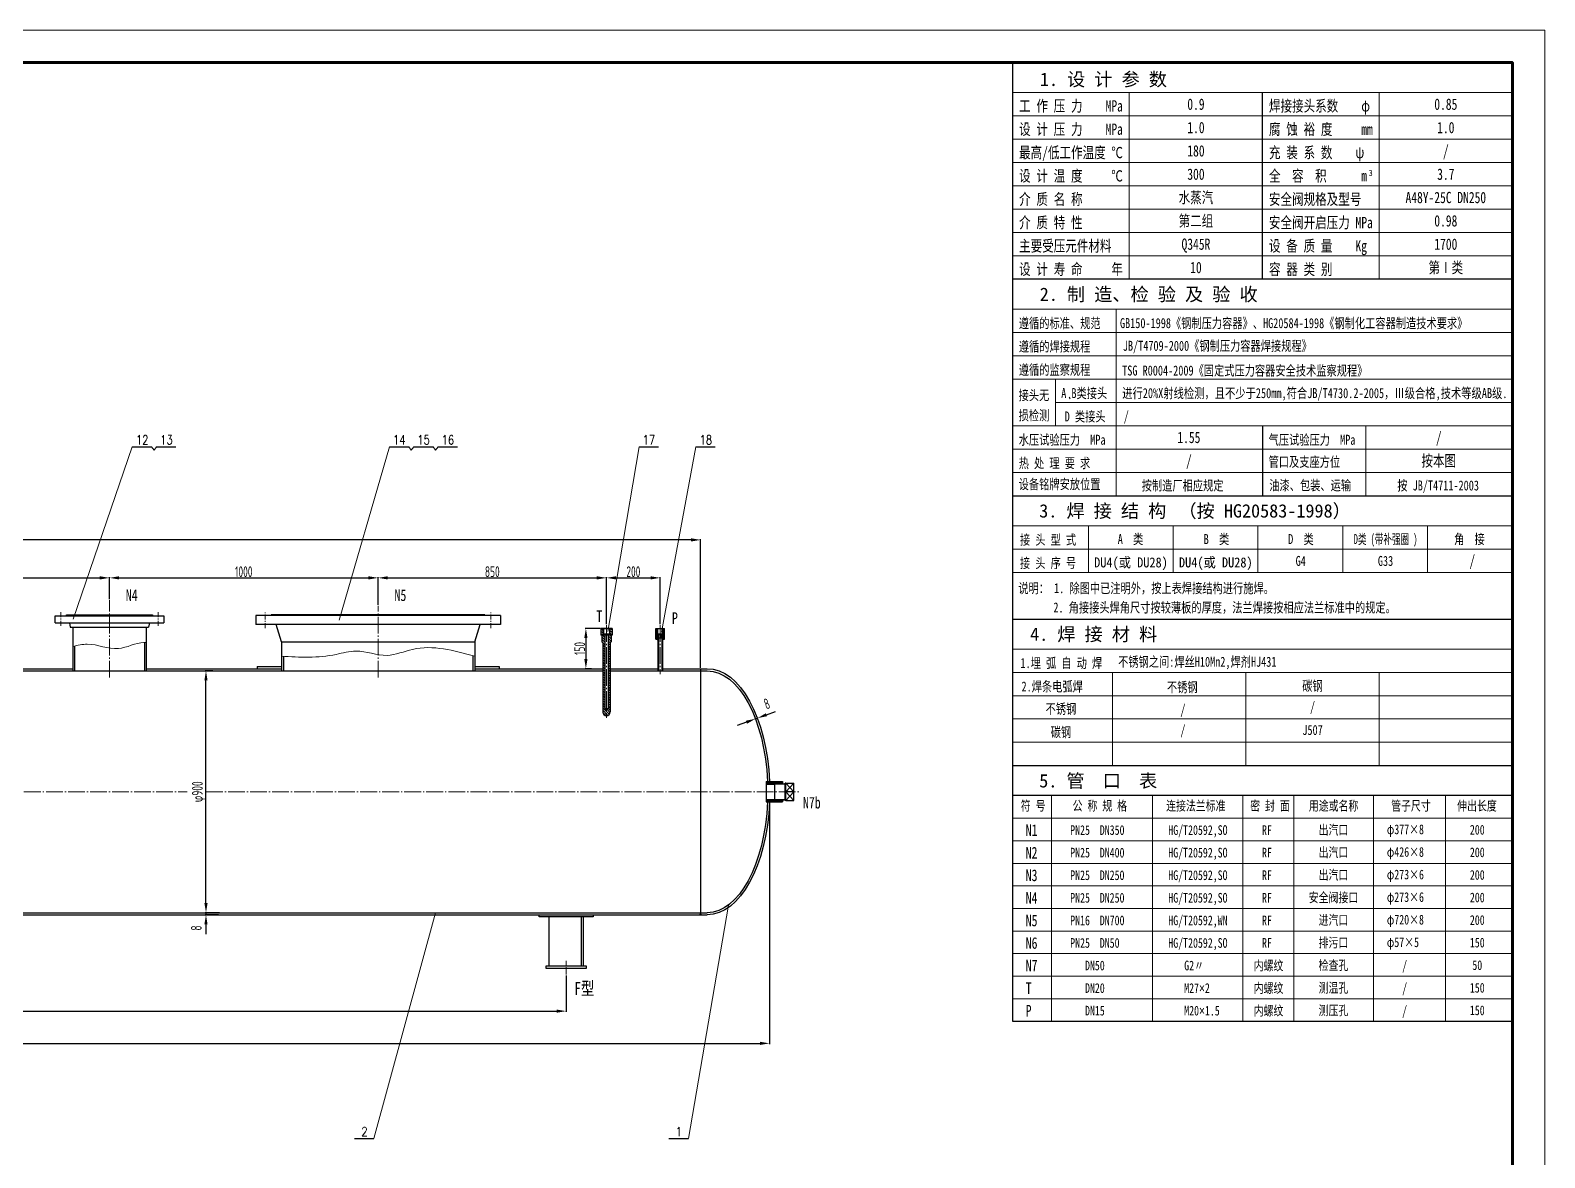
# Model space of a CAD drawing. Extents: x -6371 to 24226, y -8548 to 1396.
# Drawn here: x 18590 to 24226, y -5615 to -1420 of the extents above; entities that cross this region are included whole.
import ezdxf
from ezdxf.enums import TextEntityAlignment as Align

# ---------------------------------------------------------------- set-up
doc = ezdxf.new("R2010")
doc.units = 0
doc.header["$LTSCALE"] = 25
doc.header["$PDMODE"] = 1
doc.linetypes.add('ZXX-L', pattern=[3.28, 2.5, -0.3, 0.18, -0.3])
doc.linetypes.add('ZXX-S', pattern=[1.27, 0.75, -0.2, 0.12, -0.2])
doc.layers.get('Defpoints').update_dxf_attribs({"linetype": 'CONTINUOUS'})
for name, color, linetype, lineweight in [('A 粗实线', 1, 'CONTINUOUS', 25), ('B 细实线', 7, 'CONTINUOUS', 15), ('C 文 字', 2, 'CONTINUOUS', 20), ('D 短中心线', 3, 'ZXX-S', 18), ('E 长中心线', 3, 'ZXX-L', 15), ('J 标注尺寸', 2, 'CONTINUOUS', 15)]:
    doc.layers.add(name, color=color, linetype=linetype, lineweight=lineweight)
doc.styles.add('HZTXT', font='SIMFANG.TTF', dxfattribs={"width": 0.75})
doc.styles.add('ROMANC', font='romanc', dxfattribs={"width": 0.7, "height": 6})
doc.styles.get("Standard").update_dxf_attribs({"font": 'isocp.shx', "width": 0.707, "bigfont": 'hztxt.shx'})
doc.dimstyles.new('通用标注4.0', dxfattribs={"dimtxt": 40, "dimasz": 36, "dimexe": 3, "dimexo": 3, "dimgap": 3, "dimtad": 1, "dimdec": 0, "dimzin": 0, "dimdsep": 46, "dimtxsty": 'Standard', "dimcen": 3, "dimadec": 0, "dimazin": 0, "dimtfac": 0.375, "dimtdec": 0, "dimtmove": 2, "dimatfit": 3, "dimfxl": 0, "dimtzin": 0, "dimarcsym": 0})

# ---------------------------------------------------------------- blocks, each defined once
blk = doc.blocks.new('*D59')
at = {"layer": 'Defpoints', "color": 0}
for p in [(20713.5, -3645.4), (20657.9, -3795.4), (20682.3, -3795.4)]:
    blk.add_point(p, dxfattribs=at)
at = {"layer": 'J 标注尺寸', "color": 0, "lineweight": -2}
for p, q in [((20710.5, -3645.4), (20654.9, -3645.4)), ((20657.9, -3681.4), (20657.9, -3759.4)), ((20679.3, -3795.4), (20654.9, -3795.4))]:
    blk.add_line(p, q, dxfattribs=at)
at = {"layer": 'J 标注尺寸', "color": 0}
for points in [[(20651.9, -3681.4), (20663.9, -3681.4), (20657.9, -3645.4)], [(20651.9, -3759.4), (20663.9, -3759.4), (20657.9, -3795.4)]]:
    blk.add_solid(points, dxfattribs=at)
at = {"layer": 'J 标注尺寸', "color": 0, "insert": (20634.9, -3720.4), "char_height": 40, "attachment_point": 5, "rotation": 90}
blk.add_mtext('150', dxfattribs=at)
blk = doc.blocks.new('*D63')
at = {"layer": 'Defpoints', "color": 0}
for p in [(18884.5, -3457.5), (17884.5, -3539.9), (18884.5, -3539.9)]:
    blk.add_point(p, dxfattribs=at)
at = {"layer": 'J 标注尺寸', "color": 0, "lineweight": -2}
for p, q in [((17884.5, -3536.9), (17884.5, -3454.5)), ((17920.5, -3457.5), (18848.5, -3457.5)), ((18884.5, -3536.9), (18884.5, -3454.5))]:
    blk.add_line(p, q, dxfattribs=at)
at = {"layer": 'J 标注尺寸', "color": 0}
for points in [[(17920.5, -3451.5), (17920.5, -3463.5), (17884.5, -3457.5)], [(18848.5, -3451.5), (18848.5, -3463.5), (18884.5, -3457.5)]]:
    blk.add_solid(points, dxfattribs=at)
at = {"layer": 'J 标注尺寸', "color": 0, "insert": (18384.5, -3434.5), "char_height": 40, "attachment_point": 5}
blk.add_mtext('1000', dxfattribs=at)
blk = doc.blocks.new('*D64')
at = {"layer": 'Defpoints', "color": 0}
for p in [(19884.5, -3457.5), (18884.5, -3539.9), (19884.5, -3561.4)]:
    blk.add_point(p, dxfattribs=at)
at = {"layer": 'J 标注尺寸', "color": 0, "lineweight": -2}
for p, q in [((18884.5, -3536.9), (18884.5, -3454.5)), ((18920.5, -3457.5), (19848.5, -3457.5)), ((19884.5, -3558.4), (19884.5, -3454.5))]:
    blk.add_line(p, q, dxfattribs=at)
at = {"layer": 'J 标注尺寸', "color": 0}
for points in [[(18920.5, -3451.5), (18920.5, -3463.5), (18884.5, -3457.5)], [(19848.5, -3451.5), (19848.5, -3463.5), (19884.5, -3457.5)]]:
    blk.add_solid(points, dxfattribs=at)
at = {"layer": 'J 标注尺寸', "color": 0, "insert": (19384.5, -3434.5), "char_height": 40, "attachment_point": 5}
blk.add_mtext('1000', dxfattribs=at)
blk = doc.blocks.new('*D65')
at = {"layer": 'Defpoints', "color": 0}
for p in [(20734.5, -3457.5), (19884.5, -3561.4), (20734.5, -3633.1)]:
    blk.add_point(p, dxfattribs=at)
at = {"layer": 'J 标注尺寸', "color": 0, "lineweight": -2}
for p, q in [((19884.5, -3558.4), (19884.5, -3454.5)), ((19920.5, -3457.5), (20698.5, -3457.5)), ((20734.5, -3630.1), (20734.5, -3454.5))]:
    blk.add_line(p, q, dxfattribs=at)
at = {"layer": 'J 标注尺寸', "color": 0}
for points in [[(19920.5, -3451.5), (19920.5, -3463.5), (19884.5, -3457.5)], [(20698.5, -3451.5), (20698.5, -3463.5), (20734.5, -3457.5)]]:
    blk.add_solid(points, dxfattribs=at)
at = {"layer": 'J 标注尺寸', "color": 0, "insert": (20309.5, -3434.5), "char_height": 40, "attachment_point": 5}
blk.add_mtext('850', dxfattribs=at)
blk = doc.blocks.new('*D66')
at = {"layer": 'Defpoints', "color": 0}
for p in [(20934.5, -3457.5), (20734.5, -3633.1), (20934.5, -3633.1)]:
    blk.add_point(p, dxfattribs=at)
at = {"layer": 'J 标注尺寸', "color": 0, "lineweight": -2}
for p, q in [((20734.5, -3630.1), (20734.5, -3454.5)), ((20770.5, -3457.5), (20898.5, -3457.5)), ((20934.5, -3630.1), (20934.5, -3454.5))]:
    blk.add_line(p, q, dxfattribs=at)
at = {"layer": 'J 标注尺寸', "color": 0}
for points in [[(20770.5, -3451.5), (20770.5, -3463.5), (20734.5, -3457.5)], [(20898.5, -3451.5), (20898.5, -3463.5), (20934.5, -3457.5)]]:
    blk.add_solid(points, dxfattribs=at)
at = {"layer": 'J 标注尺寸', "color": 0, "insert": (20834.5, -3434.5), "char_height": 40, "attachment_point": 5}
blk.add_mtext('200', dxfattribs=at)
blk = doc.blocks.new('*D67')
at = {"layer": 'Defpoints', "color": 0}
for p in [(15584.5, -3316.2), (15584.5, -3795.4), (21084.5, -3795.4)]:
    blk.add_point(p, dxfattribs=at)
at = {"layer": 'J 标注尺寸', "color": 0, "lineweight": -2}
for p, q in [((15584.5, -3792.4), (15584.5, -3313.2)), ((21048.5, -3316.2), (15620.5, -3316.2)), ((21084.5, -3792.4), (21084.5, -3313.2))]:
    blk.add_line(p, q, dxfattribs=at)
at = {"layer": 'J 标注尺寸', "color": 0}
for points in [[(15620.5, -3310.2), (15620.5, -3322.2), (15584.5, -3316.2)], [(21048.5, -3310.2), (21048.5, -3322.2), (21084.5, -3316.2)]]:
    blk.add_solid(points, dxfattribs=at)
at = {"layer": 'J 标注尺寸', "color": 0, "insert": (18334.5, -3293.2), "char_height": 40, "attachment_point": 5}
blk.add_mtext('5500', dxfattribs=at)
blk = doc.blocks.new('*D69')
at = {"layer": 'Defpoints', "color": 0}
for p in [(16084.5, -4934.3), (20584.5, -4934.3), (20584.5, -5069.8)]:
    blk.add_point(p, dxfattribs=at)
at = {"layer": 'J 标注尺寸', "color": 0, "lineweight": -2}
for p, q in [((16084.5, -4937.3), (16084.5, -5072.8)), ((20584.5, -4937.3), (20584.5, -5072.8)), ((16120.5, -5069.8), (20548.5, -5069.8))]:
    blk.add_line(p, q, dxfattribs=at)
at = {"layer": 'J 标注尺寸', "color": 0}
for points in [[(16120.5, -5063.8), (16120.5, -5075.8), (16084.5, -5069.8)], [(20548.5, -5063.8), (20548.5, -5075.8), (20584.5, -5069.8)]]:
    blk.add_solid(points, dxfattribs=at)
at = {"layer": 'J 标注尺寸', "color": 0, "insert": (18334.5, -5046.8), "char_height": 40, "attachment_point": 5}
blk.add_mtext('4500', dxfattribs=at)
blk = doc.blocks.new('*D72')
at = {"layer": 'Defpoints', "color": 0}
for p in [(19243.9, -3803.4), (19272.7, -3803.4), (19296.7, -4703.4)]:
    blk.add_point(p, dxfattribs=at)
at = {"layer": 'J 标注尺寸', "color": 0, "lineweight": -2}
for p, q in [((19269.7, -3803.4), (19240.9, -3803.4)), ((19243.9, -4667.4), (19243.9, -3839.4)), ((19293.7, -4703.4), (19240.9, -4703.4))]:
    blk.add_line(p, q, dxfattribs=at)
at = {"layer": 'J 标注尺寸', "color": 0}
for points in [[(19237.9, -3839.4), (19249.9, -3839.4), (19243.9, -3803.4)], [(19237.9, -4667.4), (19249.9, -4667.4), (19243.9, -4703.4)]]:
    blk.add_solid(points, dxfattribs=at)
at = {"layer": 'J 标注尺寸', "color": 0, "insert": (19217.9, -4253.4), "char_height": 40, "attachment_point": 5, "rotation": 90}
blk.add_mtext('φ900', dxfattribs=at)
blk = doc.blocks.new('*D73')
at = {"layer": 'Defpoints', "color": 0}
for p in [(19243.9, -4711.4), (19293.7, -4703.4), (19293.7, -4711.4)]:
    blk.add_point(p, dxfattribs=at)
at = {"layer": 'J 标注尺寸', "color": 0, "lineweight": -2}
for p, q in [((19243.9, -4667.4), (19243.9, -4631.4)), ((19290.7, -4703.4), (19240.9, -4703.4)), ((19290.7, -4711.4), (19240.9, -4711.4)), ((19243.9, -4703.4), (19243.9, -4711.4)), ((19243.9, -4747.4), (19243.9, -4783.4))]:
    blk.add_line(p, q, dxfattribs=at)
at = {"layer": 'J 标注尺寸', "color": 0}
for points in [[(19237.9, -4667.4), (19249.9, -4667.4), (19243.9, -4703.4)], [(19237.9, -4747.4), (19249.9, -4747.4), (19243.9, -4711.4)]]:
    blk.add_solid(points, dxfattribs=at)
at = {"layer": 'J 标注尺寸', "color": 0, "insert": (19207.9, -4760.5), "char_height": 40, "attachment_point": 5, "rotation": 90}
blk.add_mtext('8', dxfattribs=at)
blk = doc.blocks.new('*D74')
at = {"layer": 'Defpoints', "color": 0}
for p in [(21290.3, -3985.6), (21296.2, -3979.5), (21297.5, -3982.9)]:
    blk.add_point(p, dxfattribs=at)
at = {"layer": 'J 标注尺寸', "color": 0, "lineweight": -2}
for p, q in [((21255.3, -3994.7), (21221.5, -4007.3)), ((21289.3, -3982.8), (21288, -3979.3)), ((21289, -3982.1), (21296.2, -3979.5)), ((21296.5, -3980.1), (21295.2, -3976.7)), ((21330, -3966.9), (21363.7, -3954.3))]:
    blk.add_line(p, q, dxfattribs=at)
at = {"layer": 'J 标注尺寸', "color": 0}
for points in [[(21253.2, -3989.1), (21257.4, -4000.3), (21289, -3982.1)], [(21327.9, -3961.3), (21332.1, -3972.5), (21296.2, -3979.5)]]:
    blk.add_solid(points, dxfattribs=at)
at = {"layer": 'J 标注尺寸', "color": 0, "insert": (21331.3, -3926.1), "char_height": 40, "attachment_point": 5, "rotation": 20.4232}
blk.add_mtext('8', dxfattribs=at)
blk = doc.blocks.new('*D76')
at = {"layer": 'Defpoints', "color": 0}
for p in [(15327.3, -4291.4), (21341.7, -4291.4), (21341.7, -5189.7)]:
    blk.add_point(p, dxfattribs=at)
at = {"layer": 'J 标注尺寸', "color": 0, "lineweight": -2}
for p, q in [((15327.3, -4294.4), (15327.3, -5192.7)), ((21341.7, -4294.4), (21341.7, -5192.7)), ((15363.3, -5189.7), (21305.7, -5189.7))]:
    blk.add_line(p, q, dxfattribs=at)
at = {"layer": 'J 标注尺寸', "color": 0}
for points in [[(15363.3, -5183.7), (15363.3, -5195.7), (15327.3, -5189.7)], [(21305.7, -5183.7), (21305.7, -5195.7), (21341.7, -5189.7)]]:
    blk.add_solid(points, dxfattribs=at)
at = {"layer": 'J 标注尺寸', "color": 0, "insert": (18334.5, -5166.7), "char_height": 40, "attachment_point": 5}
blk.add_mtext('6014', dxfattribs=at)

msp = doc.modelspace()

# ---------------------------------------------------------------- hatches: boundary and pattern name
at = {"layer": 'A 粗实线'}
h = msp.add_hatch(color=256, dxfattribs=at)
h.paths.add_polyline_path([(20925.5, -3680.4), (20922, -3685.4), (20925.5, -3685.4)])
h.paths.add_polyline_path([(20922, -3685.4), (20925.5, -3689.1), (20925.5, -3685.4)])
h = msp.add_hatch(color=256, dxfattribs=at)
h.paths.add_polyline_path([(20943.5, -3680.4), (20947, -3685.4), (20943.5, -3685.4)])
h.paths.add_polyline_path([(20943.5, -3685.4), (20947, -3685.4), (20943.5, -3689.1)])
at = {"layer": 'B 细实线'}
h = msp.add_hatch(dxfattribs=at)
h.set_pattern_fill('ANSI31', color=256, scale=2, angle=270, style=0)
h.set_pattern_definition([(315, (21470.333, 167.744), (4.490128, 4.490128), [])])
h.paths.add_polyline_path([(20748.5, -3956.4), (20748.5, -3698.9), (20752, -3695.4), (20752, -3670.4), (20755.5, -3670.4), (20755.5, -3645.4), (20748, -3645.4), (20748, -3665.4), (20748.2, -3665.4), (20748.2, -3669.4), (20740.5, -3669.4), (20740.5, -3945.4), (20734.5, -3948.9), (20734.5, -3970.4, 0.414214)])
h.paths.add_polyline_path([(20734.5, -3970.4), (20734.5, -3948.9), (20728.5, -3945.4), (20728.5, -3669.4), (20720.7, -3669.4), (20720.7, -3665.4), (20721, -3665.4), (20721, -3645.4), (20713.5, -3645.4), (20713.5, -3670.4), (20717, -3670.4), (20717, -3695.4), (20720.5, -3698.9), (20720.5, -3956.4, 0.414214)])
h.paths.add_polyline_path([(20748, -3665.4), (20748, -3645.4), (20746, -3647.4), (20746, -3665.4)], flags=17)
h.paths.add_polyline_path([(20723, -3665.4), (20723, -3647.4), (20721, -3645.4), (20721, -3665.4)], flags=17)
h = msp.add_hatch(dxfattribs=at)
h.set_pattern_fill('ANSI31', color=256, style=0)
h.set_pattern_definition([(45, (10954.9566, -5423.3887), (-2.245064, 2.245064), [])])
h.paths.add_polyline_path([(20923, -3665.4), (20924.5, -3665.4), (20924.5, -3645.4), (20918.5, -3645.4), (20918.5, -3685.4), (20925.5, -3685.4), (20925.5, -3680.4), (20929.5, -3680.4), (20929.5, -3668.4), (20923, -3668.4)])
h.paths.add_polyline_path([(20950.5, -3645.4), (20944.5, -3645.4), (20944.5, -3665.4), (20946, -3665.4), (20946, -3668.4), (20939.5, -3668.4), (20939.5, -3680.4), (20943.5, -3680.4), (20943.5, -3685.4), (20950.5, -3685.4)])
h.paths.add_polyline_path([(20944.5, -3645.4), (20943.5, -3646.4), (20943.5, -3665.4), (20944.5, -3665.4)], flags=17)
h.paths.add_polyline_path([(20925.5, -3646.4), (20924.5, -3645.4), (20924.5, -3665.4), (20925.5, -3665.4)])
h = msp.add_hatch(dxfattribs=at)
h.set_pattern_fill('ANSI31', color=256, style=0)
h.set_pattern_definition([(135, (54339.6214, -4928.4902), (2.24506403, 2.24506403), [])])
h.paths.add_polyline_path([(21329.4, -4215.4), (21389.4, -4215.4), (21389.4, -4223.4), (21360.9, -4223.4), (21329.4, -4223.4)])
h.paths.add_polyline_path([(21329.4, -4223.4), (21360.9, -4223.4), (21359.4, -4224.9), (21329.4, -4224.9)])
h.paths.add_polyline_path([(21329.4, -4281.9), (21359.4, -4281.9), (21360.9, -4283.4), (21329.4, -4283.4)])
h.paths.add_polyline_path([(21329.4, -4283.4), (21360.9, -4283.4), (21389.4, -4283.4), (21389.4, -4291.4), (21329.4, -4291.4)])

# ---------------------------------------------------------------- linework, layer by layer
at = {"layer": 'A 粗实线'}
for p, q in [((22246.4, -5107.9), (22246.4, -1539.9)), ((23176.4, -2345.9), (23176.4, -1651.5)), ((24106.4, -2345.9), (22246.4, -2345.9)), ((23176.4, -2891.5), (23176.4, -3151.9)), ((18969.5, -2969.3), (19041.7, -2969.3)), ((19059.9, -2969.3), (19132.1, -2969.3)), ((19926.6, -2969.3), (19998.8, -2969.3)), ((20017.1, -2969.3), (20089.3, -2969.3)), ((20107.5, -2969.3), (20179.7, -2969.3)), ((20855.6, -2969.3), (20927.9, -2969.3)), ((21067.3, -2969.3), (21139.5, -2969.3)), ((22246.4, -3151.9), (24106.4, -3151.9)), ((18682, -3624.4), (18682, -3598.4)), ((18682, -3598.4), (19087, -3598.4)), ((18724.5, -3598.4), (18724.5, -3595.4)), ((18724.5, -3595.4), (19044.5, -3595.4)), ((19044.5, -3595.4), (19044.5, -3598.4)), ((19087, -3598.4), (19087, -3624.4)), ((20339.5, -3597.4), (19429.5, -3597.4)), ((19429.5, -3597.4), (19429.5, -3631.4)), ((20282, -3595.4), (19487, -3595.4)), ((19487, -3595.4), (19487, -3597.4)), ((20282, -3595.4), (20282, -3597.4)), ((20339.5, -3597.4), (20339.5, -3631.4)), ((18682, -3624.4), (19087, -3624.4)), ((18735.5, -3624.4), (18738.5, -3641.4)), ((18738.5, -3641.4), (19030.5, -3641.4)), ((18748, -3641.4), (18748, -3803.4)), ((19021, -3641.4), (19021, -3803.4)), ((19033.5, -3624.4), (19030.5, -3641.4)), ((20339.5, -3631.4), (19429.5, -3631.4)), ((19524.5, -3695.4), (19505, -3631.4)), ((20244.5, -3695.4), (20264, -3631.4)), ((20713.5, -3645.4), (20713.5, -3670.4)), ((20755.5, -3645.4), (20713.5, -3645.4)), ((20723, -3647.4), (20721, -3645.4)), ((20746, -3647.4), (20723, -3647.4)), ((20723, -3647.4), (20723, -3665.4)), ((20746, -3647.4), (20748, -3645.4)), ((20746, -3647.4), (20746, -3665.4)), ((20755.5, -3645.4), (20755.5, -3670.4)), ((20918.5, -3685.4), (20918.5, -3645.4)), ((20918.5, -3645.4), (20950.5, -3645.4)), ((20924.5, -3645.4), (20925.5, -3646.4)), ((20925.5, -3646.4), (20943.5, -3646.4)), ((20925.5, -3665.4), (20925.5, -3646.4)), ((20944.5, -3645.4), (20943.5, -3646.4)), ((20943.5, -3665.4), (20943.5, -3646.4)), ((20950.5, -3685.4), (20950.5, -3645.4)), ((22246.4, -3610.7), (24106.4, -3610.7)), ((18754, -3711.4), (18754, -3803.4)), ((19015, -3698), (19015, -3803.4)), ((19524.5, -3695.4), (20244.5, -3695.4)), ((19524.5, -3695.4), (19524.5, -3803.4)), ((20244.5, -3695.4), (20244.5, -3803.4)), ((20717, -3670.4), (20713.5, -3670.4)), ((20717, -3670.4), (20717, -3695.4)), ((20717, -3695.4), (20720.5, -3698.9)), ((20720.5, -3698.9), (20720.5, -3956.4)), ((20720.7, -3665.4), (20720.7, -3669.4)), ((20720.7, -3665.4), (20748.2, -3665.4)), ((20720.7, -3669.4), (20748.2, -3669.4)), ((20728.5, -3669.4), (20728.5, -3945.4)), ((20740.5, -3669.4), (20740.5, -3945.4)), ((20748.2, -3665.4), (20748.2, -3669.4)), ((20752, -3695.4), (20748.5, -3698.9)), ((20748.5, -3698.9), (20748.5, -3956.4)), ((20752, -3670.4), (20752, -3695.4)), ((20755.5, -3670.4), (20752, -3670.4)), ((20918.5, -3685.4), (20925.5, -3685.4)), ((20925.5, -3680.4), (20922, -3685.4)), ((20922, -3685.4), (20925.5, -3689.1)), ((20923, -3665.4), (20923, -3668.4)), ((20923, -3665.4), (20946, -3665.4)), ((20923, -3668.4), (20946, -3668.4)), ((20925.5, -3680.4), (20925.5, -3803.4)), ((20925.5, -3680.4), (20943.5, -3680.4)), ((20928.5, -3680.4), (20928.5, -3803.4)), ((20929.5, -3680.4), (20929.5, -3668.4)), ((20939.5, -3680.4), (20939.5, -3668.4)), ((20940.5, -3680.4), (20940.5, -3803.4)), ((20943.5, -3680.4), (20947, -3685.4)), ((20943.5, -3680.4), (20943.5, -3803.4)), ((20947, -3685.4), (20943.5, -3689.1)), ((20943.5, -3685.4), (20950.5, -3685.4)), ((20946, -3665.4), (20946, -3668.4)), ((19532.5, -3749.8), (19532.5, -3803.4)), ((20236.5, -3747.2), (20236.5, -3803.4)), ((15559.5, -3803.4), (20720.5, -3803.4)), ((18097.5, -3795.4), (18748, -3795.4)), ((19021, -3795.4), (19524.5, -3795.4)), ((19434.5, -3787.4), (19524.5, -3787.4)), ((19434.5, -3787.4), (19434.5, -3795.4)), ((20244.5, -3787.4), (20334.5, -3787.4)), ((20244.5, -3795.4), (20720.5, -3795.4)), ((20334.5, -3787.4), (20334.5, -3795.4)), ((20748.5, -3795.4), (20925.5, -3795.4)), ((20748.5, -3803.4), (21109.5, -3803.4)), ((20810.6, -3795.4), (20925.5, -3795.4)), ((20943.5, -3795.4), (21109.5, -3795.4)), ((21084.5, -3795.4), (21084.5, -4711.4)), ((20728.5, -3945.4), (20734.5, -3948.9)), ((20740.5, -3945.4), (20728.5, -3945.4)), ((20740.5, -3945.4), (20734.5, -3948.9)), ((22246.4, -4156.3), (24106.4, -4156.3)), ((21329.4, -4215.4), (21389.4, -4215.4)), ((21329.4, -4215.4), (21329.4, -4291.4)), ((21329.4, -4224.9), (21359.4, -4224.9)), ((21359.4, -4224.9), (21360.9, -4223.4)), ((21359.4, -4224.9), (21359.4, -4281.9)), ((21360.9, -4223.4), (21399.4, -4223.4)), ((21389.4, -4215.4), (21389.4, -4223.4)), ((21399.4, -4285.9), (21399.4, -4220.9)), ((21402.4, -4220.9), (21399.4, -4220.9)), ((21402.4, -4285.9), (21402.4, -4220.9)), ((21402.4, -4220.9), (21432.4, -4220.9)), ((21402.4, -4253.4), (21432.4, -4220.9)), ((21402.4, -4220.9), (21432.4, -4253.4)), ((21432.4, -4285.9), (21432.4, -4220.9)), ((21329.4, -4281.9), (21359.4, -4281.9)), ((21359.4, -4281.9), (21360.9, -4283.4)), ((21360.9, -4283.4), (21399.4, -4283.4)), ((21389.4, -4283.4), (21389.4, -4291.4)), ((21432.4, -4253.4), (21402.4, -4253.4)), ((21432.4, -4253.4), (21402.4, -4285.9)), ((21402.4, -4253.4), (21432.4, -4285.9)), ((24106.4, -4267.9), (22246.4, -4267.9)), ((21329.4, -4291.4), (21389.4, -4291.4)), ((21402.4, -4285.9), (21399.4, -4285.9)), ((21402.4, -4285.9), (21432.4, -4285.9)), ((15559.5, -4703.4), (21109.5, -4703.4)), ((18363, -4711.4), (21109.5, -4711.4)), ((20484.5, -4719.4), (20484.5, -4711.4)), ((20684.5, -4719.4), (20484.5, -4719.4)), ((20521.5, -4901.4), (20521.5, -4719.4)), ((20641.5, -4901.4), (20641.5, -4719.4)), ((20649.5, -4901.4), (20649.5, -4719.4)), ((20684.5, -4711.4), (20684.5, -4719.4)), ((20509.5, -4901.4), (20659.5, -4901.4)), ((20509.5, -4911.4), (20509.5, -4901.4)), ((20659.5, -4901.4), (20659.5, -4911.4)), ((20659.5, -4911.4), (20509.5, -4911.4)), ((24106.4, -5107.9), (22246.4, -5107.9)), ((19797, -5543.9), (19869.2, -5543.9)), ((20966.9, -5543.9), (21039.2, -5543.9))]:
    msp.add_line(p, q, dxfattribs=at)
at = {"layer": 'A 粗实线', "color": 5, "lineweight": 60}
msp.add_lwpolyline([(14434.4, -8427.9), (24106.4, -8427.9), (24106.4, -1539.9), (14434.4, -1539.9)], close=True, dxfattribs=at)
at = {"layer": 'A 粗实线'}
msp.add_arc((20734.5, -3956.4), 14, 180, 0, dxfattribs=at)
at = {"layer": 'A 粗实线', "extrusion": (0, 0, -1)}
for major_axis, ratio, start_param, end_param in [((0, -458), 0.508734, 3.141593, 4.629324), ((0, -450), 0.5, 3.141593, 4.627844), ((0, -458), 0.508734, 4.795454, 6.283185), ((0, -450), 0.5, 4.796934, 6.283185)]:
    msp.add_ellipse((21109.5, -4253.4), major_axis=major_axis, ratio=ratio, start_param=start_param, end_param=end_param, dxfattribs=at)
at = {"layer": 'A 粗实线'}
for points in [[(21084.5, -3803.4), (21090.1, -3795.4), (21078.9, -3795.4)], [(21084.5, -4703.4), (21090.1, -4711.4), (21078.9, -4711.4)]]:
    msp.add_solid(points, dxfattribs=at)
at = {"layer": 'B 细实线'}
for p, q in [((22246.4, -1651.5), (24106.4, -1651.5)), ((22680.4, -1651.5), (22680.4, -2345.9)), ((23610.4, -2345.9), (23610.4, -1651.5)), ((22246.4, -1738.3), (24106.4, -1738.3)), ((22246.4, -1825.1), (24106.4, -1825.1)), ((22246.4, -1911.9), (24106.4, -1911.9)), ((22246.4, -1998.7), (24106.4, -1998.7)), ((22246.4, -2085.5), (24106.4, -2085.5)), ((22246.4, -2172.3), (24106.4, -2172.3)), ((22246.4, -2259.1), (24106.4, -2259.1)), ((22246.4, -2457.5), (24106.4, -2457.5)), ((22630.9, -3151.9), (22630.9, -2457.5)), ((22246.4, -2544.3), (24106.4, -2544.3)), ((22246.4, -2631.1), (24106.4, -2631.1)), ((22246.4, -2717.9), (24106.4, -2717.9)), ((22406.2, -2717.9), (22406.2, -2891.5)), ((22406.2, -2804.7), (24106.4, -2804.7)), ((22456.1, -2785.1), (22459.7, -2791.2)), ((22246.4, -2891.5), (24106.4, -2891.5)), ((23560.9, -3151.9), (23560.9, -2891.5)), ((18749.2, -3611.2), (18969.5, -2969.3)), ((19041.7, -2969.3), (19050.8, -2982.1)), ((19059.9, -2969.3), (19050.8, -2982.1)), ((19739.2, -3614.6), (19926.6, -2969.3)), ((19998.8, -2969.3), (20008, -2982.1)), ((20017.1, -2969.3), (20008, -2982.1)), ((20089.3, -2969.3), (20098.4, -2982.1)), ((20107.5, -2969.3), (20098.4, -2982.1)), ((20739, -3656.7), (20855.6, -2969.3)), ((20939, -3660.1), (21067.3, -2969.3)), ((22246.4, -2978.3), (24106.4, -2978.3)), ((22246.4, -3065.1), (24106.4, -3065.1)), ((22246.4, -3263.5), (24106.4, -3263.5)), ((22528.1, -3263.5), (22528.1, -3437.1)), ((22843.7, -3437.1), (22843.7, -3263.5)), ((23159.3, -3263.5), (23159.3, -3437.1)), ((23474.9, -3437.1), (23474.9, -3263.5)), ((23790.5, -3263.5), (23790.5, -3437.1)), ((22246.4, -3350.3), (24106.4, -3350.3)), ((22246.4, -3437.1), (24106.4, -3437.1)), ((20721, -3645.4), (20721, -3665.4)), ((20748, -3645.4), (20748, -3665.4)), ((20924.5, -3665.4), (20924.5, -3645.4)), ((20944.5, -3665.4), (20944.5, -3645.4)), ((22246.4, -3722.3), (24106.4, -3722.3)), ((22246.4, -3809.1), (24106.4, -3809.1)), ((22618.4, -4156.3), (22618.4, -3809.1)), ((23114.4, -4156.3), (23114.4, -3809.1)), ((23610.4, -4156.3), (23610.4, -3809.1)), ((22246.4, -3895.9), (24106.4, -3895.9)), ((24106.4, -3982.7), (22246.4, -3982.7)), ((22246.4, -4069.5), (24106.4, -4069.5)), ((21329.4, -4223.4), (21360.9, -4223.4)), ((21359.4, -4224.9), (21399.4, -4224.9)), ((21329.4, -4283.4), (21360.9, -4283.4)), ((21359.4, -4281.9), (21399.4, -4281.9)), ((22390.4, -4267.9), (22390.4, -5107.9)), ((22767.3, -4267.9), (22767.3, -5107.9)), ((23102.5, -4267.9), (23102.5, -5107.9)), ((23292.1, -4267.9), (23292.1, -5107.9)), ((23588.9, -4267.9), (23588.9, -5107.9)), ((23856.9, -4267.9), (23856.9, -5107.9)), ((24106.4, -4351.9), (22246.4, -4351.9)), ((24106.4, -4435.9), (22246.4, -4435.9)), ((24106.4, -4519.9), (22246.4, -4519.9)), ((24106.4, -4603.9), (22246.4, -4603.9)), ((21188.3, -4674.9), (21039.2, -5543.9)), ((20097.6, -4703.4), (19869.2, -5543.9)), ((24106.4, -4687.9), (22246.4, -4687.9)), ((24106.4, -4771.9), (22246.4, -4771.9)), ((24106.4, -4855.9), (22246.4, -4855.9)), ((24106.4, -4939.9), (22246.4, -4939.9)), ((24106.4, -5023.9), (22246.4, -5023.9))]:
    msp.add_line(p, q, dxfattribs=at)
msp.add_lwpolyline([(14134.4, -8547.9), (24226.4, -8547.9), (24226.4, -1419.9), (14134.4, -1419.9)], close=True, dxfattribs=at)
msp.add_open_spline([(18748, -3712.7), (18766.1, -3708.6), (18822.3, -3695.2), (18912, -3740), (18984.3, -3697.3), (19018.3, -3698), (19021, -3698.2)], degree=3, knots=[79.4655, 79.4655, 79.4655, 79.4655, 134.574242, 251.122012, 348.859884, 357.307719, 357.307719, 357.307719, 357.307719], dxfattribs=at)
msp.add_spline([(19524.5, -3749.4), (19728.1, -3742.4), (19802.3, -3729.8), (19917.7, -3745.9), (20012.9, -3723.5), (20244.5, -3749.4)], degree=3, dxfattribs=at)
at = {"layer": 'D 短中心线'}
for p, q in [((18703.2, -3585.4), (18703.2, -3637.4)), ((19065.7, -3585.4), (19065.7, -3637.4)), ((19464.5, -3644.4), (19464.5, -3581.2)), ((20304.5, -3644.4), (20304.5, -3581.2)), ((20584.5, -4882.4), (20584.5, -4934.3))]:
    msp.add_line(p, q, dxfattribs=at)
at = {"layer": 'E 长中心线'}
for p, q in [((18884.5, -3828.7), (18884.5, -3539.9)), ((19884.5, -3828.7), (19884.5, -3561.4)), ((20734.5, -3633.1), (20734.5, -3977.9)), ((20934.5, -3633.1), (20934.5, -3816.3)), ((15204.5, -4253.4), (19173.4, -4253.4)), ((19243.9, -4253.4), (21456.7, -4253.4))]:
    msp.add_line(p, q, dxfattribs=at)

# ---------------------------------------------------------------- texts
at = {"layer": 'A 粗实线', "color": 2, "style": 'HZTXT', "width": 0.75}
for s, p in [('工 作 压 力    MPa', (22270.2, -1722.1)), ('焊接接头系数    φ', (23200.2, -1722.1)), ('设 计 压 力    MPa', (22270.2, -1808.9)), ('腐 蚀 裕 度     mm', (23200.2, -1808.9)), ('最高/低工作温度 ℃', (22270.2, -1895.7)), ('充 装 系 数    ψ', (23200.2, -1895.7)), ('设 计 温 度     ℃', (22270.2, -1982.5)), ('全  容  积      m', (23200.2, -1982.5)), ('介 质 名 称', (22270.2, -2069.3)), ('安全阀规格及型号', (23200.2, -2069.3)), ('介 质 特 性', (22270.2, -2156.2)), ('安全阀开启压力 MPa', (23200.2, -2156.2)), ('主要受压元件材料', (22270.2, -2243)), ('设 备 质 量    Kg', (23200.2, -2243)), ('设 计 寿 命     年', (22270.2, -2329.8)), ('容 器 类 别', (23200.2, -2329.8))]:
    msp.add_text(s, height=42, dxfattribs=at).set_placement(p)
for s, p in [('0.9', (22928.4, -1694.9)), ('0.85', (23858.4, -1694.9)), ('1.0', (22928.4, -1781.7)), ('1.0', (23858.4, -1781.7)), ('180', (22928.4, -1868.5)), ('/', (23858.4, -1868.5)), ('300', (22928.4, -1955.3)), ('3.7', (23858.4, -1955.3)), ('水蒸汽', (22928.4, -2042.1)), ('A48Y-25C DN250', (23858.4, -2042.1)), ('第二组', (22928.4, -2128.9)), ('0.98', (23858.4, -2128.9)), ('Q345R', (22928.4, -2215.7)), ('1700', (23858.4, -2215.7)), ('10', (22928.4, -2302.5)), ('第Ⅰ类', (23858.4, -2302.5)), ('1.55', (22902.1, -2934.9)), ('/', (23832.1, -2934.9)), ('/', (22902.1, -3021.7)), ('按本图', (23832.1, -3021.7)), ('/', (23956.9, -3393.7))]:
    msp.add_text(s, height=42, dxfattribs=at).set_placement(p, align=Align.MIDDLE_CENTER)
at = {"layer": 'C 文 字', "style": 'HZTXT'}
for s, p in [('1. 设 计 参 数', (22347.5, -1627.1)), ('2. 制 造、检 验 及 验 收', (22347, -2427)), ('3. 焊 接 结 构', (22345.1, -3233)), ('（按 HG20583-1998）', (22863.2, -3233)), ('4. 焊 接 材 料', (22311.2, -3691.8)), ('5. 管  口  表', (22345.1, -4237.4))]:
    msp.add_text(s, height=49.6, dxfattribs=at).set_placement(p)
at = {"layer": 'C 文 字', "style": 'HZTXT', "width": 0.75}
for s, height, p in [('3', 23.3, (23572, -1962.3)), ('遵循的标准、规范', 37.2, (22269, -2528.2)), ('GB150-1998《钢制压力容器》、HG20584-1998《钢制化工容器制造技术要求》', 37.2, (22645.7, -2528.2)), ('遵循的焊接规程', 37.2, (22269, -2615)), ('JB/T4709-2000《钢制压力容器焊接规程》', 37.2, (22656.4, -2612.6)), ('遵循的监察规程', 37.2, (22269, -2701.8)), ('TSG R0004-2009《固定式压力容器安全技术监察规程》', 37.2, (22653.9, -2704.6)), ('接头无', 37.2, (22268.4, -2796.2)), ('A B类接头', 37.2, (22427, -2788.6)), ('损检测', 37.2, (22268.4, -2871.3)), ('D 类接头', 37.2, (22439.8, -2875.4)), ('/', 37.2, (22659.7, -2874.3)), ('水压试验压力  MPa', 37.2, (22268.7, -2962.2)), ('气压试验压力  MPa', 37.2, (23198.7, -2962.2)), ('热 处 理 要 求', 37.2, (22268.7, -3049)), ('管口及支座方位', 37.2, (23198.8, -3044.3)), ('设备铭牌安放位置', 37.2, (22268.7, -3127.4)), ('按制造厂相应规定', 37.2, (22726.5, -3132.3)), ('油漆、包装、运输', 37.2, (23201.3, -3131.6)), ('按 JB/T4711-2003', 37.2, (23677.9, -3132.3)), ('接 头 型 式', 37.2, (22273.4, -3334.2)), ('接 头 序 号', 37.2, (22273.4, -3421)), ('说明： 1. 除图中已注明外，按上表焊接结构进行施焊。', 37.2, (22267.4, -3514.4)), ('2. 角接接头焊角尺寸按较薄板的厚度，法兰焊接按相应法兰标准中的规定。', 37.2, (22397.7, -3586.3)), ('1.埋 弧 自 动 焊', 37.2, (22275.4, -3793)), ('不锈钢之间:焊丝H10Mn2,焊剂HJ431', 37.2, (22638.8, -3788.3))]:
    msp.add_text(s, height=height, dxfattribs=at).set_placement(p)
at = {"layer": 'C 文 字', "style": 'HZTXT'}
for s, width, p, p2 in [('进行20%X射线检测，且不少于250mm,符合JB/T4730.2-2005，Ⅲ级合格,技术等级AB级.', 0.742806, (22654, -2788.6), (24087.9, -2788.6)), ('D类 (带补强圈 )', 0.614194, (23515.7, -3331.8), (23752.8, -3331.8)), ('DU4(或 DU28)', 0.888418, (22549.4, -3418.6), (22823.8, -3418.6)), ('DU4(或 DU28)', 0.888418, (22865.1, -3418.6), (23139.4, -3418.6))]:
    msp.add_text(s, height=37.2, dxfattribs=dict(at, width=width)).set_placement(p, p2, align=Align.FIT)
at = {"layer": 'C 文 字', "style": 'ROMANC', "width": 0.8}
for s, height, p in [('12', 33.87, (19006.4, -2943.9)), ('13', 33.87, (19096.8, -2943.9)), ('14', 33.87, (19963.5, -2943.9)), ('15', 33.87, (20054, -2943.9)), ('16', 33.87, (20144.4, -2943.9)), ('17', 33.87, (20892.5, -2943.9)), ('18', 33.87, (21104.2, -2943.9)), ('2', 33.9, (19833.9, -5518.5)), ('1', 33.9, (21003.8, -5518.5))]:
    msp.add_text(s, height=height, dxfattribs=at).set_placement(p, align=Align.MIDDLE)
at = {"layer": 'C 文 字', "style": 'HZTXT', "width": 0.75}
for s, p in [('A  类', (22684.8, -3331.8)), ('B  类', (23004.7, -3331.8)), ('D  类', (23319.2, -3331.8)), ('角  接', (23946.2, -3331.8)), ('G4', (23318.4, -3413)), ('G33', (23634, -3413)), ('2.焊条电弧焊', (22393.4, -3880.2)), ('不锈钢', (22877.5, -3882.8)), ('碳钢', (23362, -3878)), ('不锈钢', (22425.8, -3963.3)), ('/', (22879.9, -3966)), ('/', (23362.4, -3955.4)), ('碳钢', (22425.8, -4050.1)), ('/', (22879.9, -4042.2)), ('J507', (23362.4, -4042.2))]:
    msp.add_text(s, height=37.2, dxfattribs=at).set_placement(p, align=Align.CENTER)
for s, p in [('出汽口', (23440.3, -4394.8)), ('200', (23975.5, -4394.8)), ('出汽口', (23440.3, -4478.8)), ('200', (23975.5, -4478.8)), ('出汽口', (23440.3, -4562.8)), ('200', (23975.5, -4562.8)), ('安全阀接口', (23440.3, -4646.8)), ('200', (23975.5, -4646.8)), ('进汽口', (23440.3, -4730.8)), ('200', (23975.5, -4730.8)), ('排污口', (23440.3, -4814.8)), ('150', (23975.5, -4814.8)), ('检查孔', (23440.3, -4898.8)), ('50', (23975.5, -4898.8)), ('测温孔', (23440.3, -4982.8)), ('150', (23975.5, -4982.8)), ('测压孔', (23440.3, -5066.8)), ('150', (23975.5, -5066.8))]:
    msp.add_text(s, height=36, dxfattribs=at).set_placement(p, align=Align.MIDDLE_CENTER)
msp.add_text('F型', height=48.6, dxfattribs=at).set_placement((20689.1, -5009.7), align=Align.RIGHT)
at = {"layer": 'C 文 字', "attachment_point": 1, "style": 'HZTXT'}
for s, insert, char_height, width in [('N4', (18945.5, -3500.3), 43.2, 691.2), ('N5', (19945.5, -3500.3), 43.2, 691.2), ('T', (20697, -3578.3), 43.2, 691.2), ('P', (20978, -3585.6), 43.2, 691.2), ('N7b', (21465.7, -4272.5), 43.2, 691.2), (' 符 号', (22258.1, -4287.4), 36, 576), ('公 称 规 格', (22469.4, -4287.4), 36, 576), ('连接法兰标准', (22817.4, -4287.4), 36, 576), ('密 封 面', (23130.2, -4287.4), 36, 576), ('用途或名称', (23348.6, -4287.4), 36, 576), ('管子尺寸', (23655, -4287.4), 36, 576), ('伸出长度', (23900.6, -4287.4), 36, 576), ('N1', (22294.6, -4374.7), 43.2, 691.2), ('PN25  DN350', (22460.4, -4378), 36, 576), ('HG/T20592,SO', (22825.6, -4378), 36, 576), ('RF', (23174.2, -4378), 36, 576), ('φ377×8', (23638.8, -4375.4), 36, 576), ('N2', (22294.6, -4458.7), 43.2, 691.2), ('PN25  DN400', (22460.4, -4462), 36, 576), ('HG/T20592,SO', (22825.6, -4462), 36, 576), ('RF', (23174.2, -4462), 36, 576), ('φ426×8', (23638.8, -4459.4), 36, 576), ('N3', (22294.6, -4542.7), 43.2, 691.2), ('PN25  DN250', (22460.4, -4546), 36, 576), ('HG/T20592,SO', (22825.6, -4546), 36, 576), ('RF', (23174.2, -4546), 36, 576), ('φ273×6', (23638.8, -4543.4), 36, 576), ('N4', (22294.6, -4626.7), 43.2, 691.2), ('PN25  DN250', (22460.4, -4630), 36, 576), ('HG/T20592,SO', (22825.6, -4630), 36, 576), ('RF', (23174.2, -4630), 36, 576), ('φ273×6', (23638.8, -4627.4), 36, 576), ('N5', (22294.6, -4710.7), 43.2, 691.2), ('PN16  DN700', (22460.4, -4714), 36, 576), ('HG/T20592,WN', (22825.6, -4714), 36, 576), ('RF', (23174.2, -4714), 36, 576), ('φ720×8', (23638.8, -4711.4), 36, 576), ('N6', (22294.6, -4794.7), 43.2, 691.2), ('PN25  DN50', (22460.4, -4798), 36, 576), ('HG/T20592,SO', (22825.6, -4798), 36, 576), ('RF', (23174.2, -4798), 36, 576), ('φ57×5', (23638.8, -4795.4), 36, 576), ('N7', (22294.6, -4878.7), 43.2, 691.2), ('   DN50', (22460.4, -4882), 36, 576), ('G2〃', (22884.7, -4882), 36, 576), ('内螺纹', (23143.5, -4882), 36, 576), ('/', (23695.9, -4882), 36, 576), ('T', (22294.6, -4962.7), 43.2, 691.2), ('   DN20', (22460.4, -4966), 36, 576), ('M27{\\fArial|b0|i0|c0|p32;×}2', (22884.7, -4966), 36, 576), ('内螺纹', (23143.5, -4966), 36, 576), ('/', (23695.9, -4966), 36, 576), ('P', (22294.6, -5046.7), 43.2, 691.2), ('   DN15', (22460.4, -5050), 36, 576), ('M20{\\fArial|b0|i0|c0|p32;×}1.5', (22884.7, -5050), 36, 576), ('内螺纹', (23143.5, -5050), 36, 576), ('/', (23695.9, -5050), 36, 576)]:
    msp.add_mtext(s, dxfattribs=dict(at, insert=insert, char_height=char_height, width=width))

# ---------------------------------------------------------------- dimensions: what is measured, and where the dimension line sits
at = {"layer": 'J 标注尺寸'}
for base, p1, p2, picture, middle in [((15584.5, -3316.2), (21084.5, -3795.4), (15584.5, -3795.4), '*D67', (18334.5, -3293.2)), ((18884.5, -3457.5), (17884.5, -3539.9), (18884.5, -3539.9), '*D63', (18384.5, -3434.5)), ((19884.5, -3457.5), (18884.5, -3539.9), (19884.5, -3561.4), '*D64', (19384.5, -3434.5)), ((20734.5, -3457.5), (19884.5, -3561.4), (20734.5, -3633.1), '*D65', (20309.5, -3434.5)), ((20934.5, -3457.5), (20734.5, -3633.1), (20934.5, -3633.1), '*D66', (20834.5, -3434.5)), ((21341.7, -5189.7), (15327.3, -4291.4), (21341.7, -4291.4), '*D76', (18334.5, -5166.7)), ((20584.5, -5069.8), (16084.5, -4934.3), (20584.5, -4934.3), '*D69', (18334.5, -5046.8))]:
    dim = msp.add_linear_dim(base=base, p1=p1, p2=p2, dimstyle='通用标注4.0', dxfattribs=at)
    dim.commit()
    dim.dimension.update_dxf_attribs({"geometry": picture, "text_midpoint": middle})
dim = msp.add_linear_dim(base=(20657.9, -3795.4), p1=(20713.5, -3645.4), p2=(20682.3, -3795.4), angle=90, dimstyle='通用标注4.0', dxfattribs=at)
dim.commit()
dim.dimension.update_dxf_attribs({"geometry": '*D59', "text_midpoint": (20634.9, -3720.4)})
dim = msp.add_linear_dim(base=(19243.9, -3803.4), p1=(19296.7, -4703.4), p2=(19272.7, -3803.4), angle=90, text='φ<>', dimstyle='通用标注4.0', dxfattribs=at)
dim.commit()
dim.dimension.update_dxf_attribs({"geometry": '*D72', "text_midpoint": (19217.9, -4253.4)})
for base, p1, p2, angle, picture, middle, dimtype in [((21296.2, -3979.5), (21290.3, -3985.6), (21297.5, -3982.9), 20.4232, '*D74', (21331.3, -3926.1), 161), ((19243.9, -4711.4), (19293.7, -4703.4), (19293.7, -4711.4), 90, '*D73', (19207.9, -4760.5), 160)]:
    dim = msp.add_linear_dim(base=base, p1=p1, p2=p2, angle=angle, dimstyle='通用标注4.0', dxfattribs=at)
    dim.commit()
    dim.dimension.update_dxf_attribs({"geometry": picture, "text_midpoint": middle, "dimtype": dimtype})

doc.saveas('drawing.dxf')
